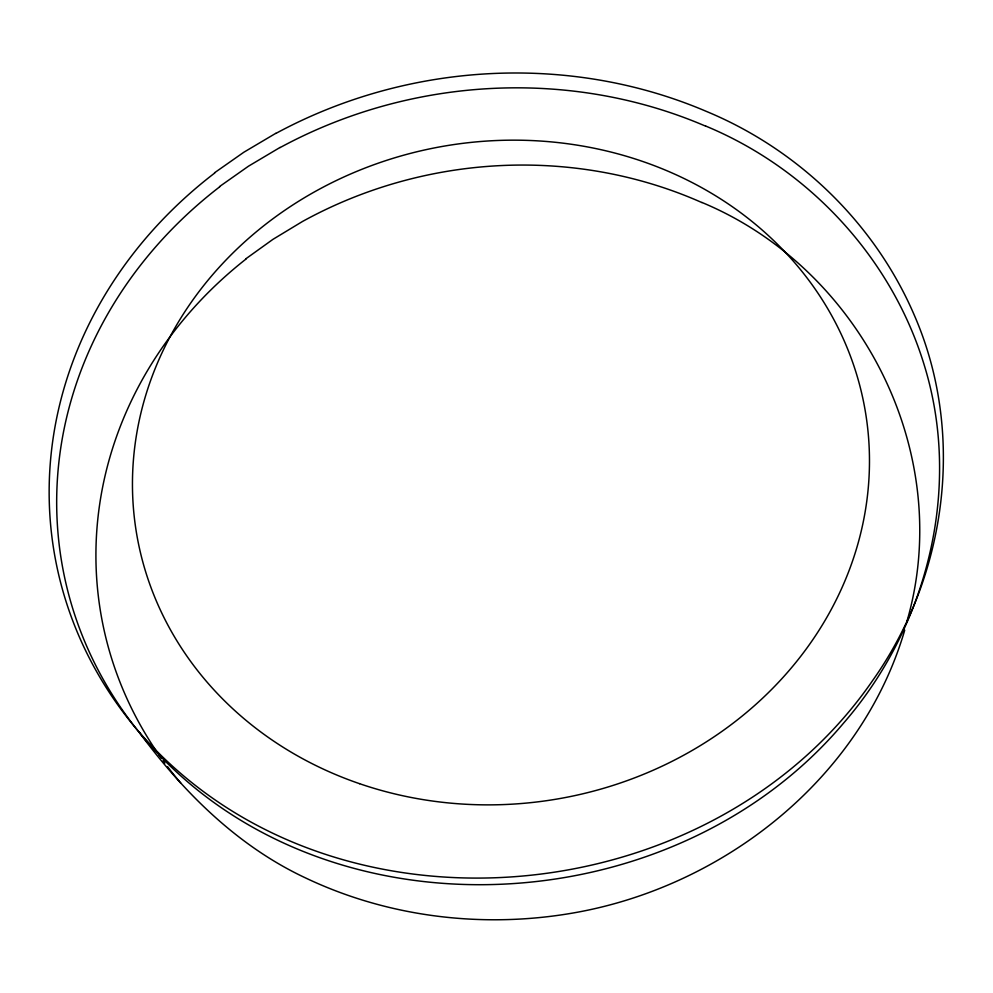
<?xml version="1.0" encoding="UTF-8"?>
<svg xmlns="http://www.w3.org/2000/svg" width="993" height="993" viewBox="0 0 993 993"><rect width="100%" height="100%" fill="white"/><g stroke="black" fill="none" stroke-linecap="round" stroke-linejoin="round"><path stroke-width="1.49" d="M906.919 621.469C955.514 454.024 861.626 268.88 701.964 202.473M904.722 630.183C861.328 778.425 724.083 886.364 574.426 912.766C484.001 928.74 388.809 917.507 305.695 877.998C237.265 846.011 182.935 791.694 138.635 731.543A450.189 403.419 -9.5 0 1 214.773 172.981M245.904 258.763L272.951 239.35L302.48 221.489A420.225 384.179 -9.4 0 1 701.902 202.572M219.552 186.56L248.486 166.191L280.051 147.436M214.55 172.77L243.856 152.227L275.818 133.298M705.787 126.086C809.444 169.058 892.31 258.701 924.632 366.405C962.043 489.139 927.114 626.906 843.74 722.929C672.72 925.997 322.626 944.827 145.437 739.872M138.635 731.543C328.993 951.058 710.74 915.782 872.735 680.404C946.739 575.89 965.879 433.829 914.454 315.538C875.106 223.686 798.732 149.732 706.582 111.489A456.743 409.972 -9.5 0 0 275.893 133.422M180.838 783.192A414.255 378.159 -9.5 0 1 167.581 766.708M164.888 763.096A414.255 378.159 -9.5 0 1 163.113 760.675M161.362 758.242A414.255 378.159 -9.5 0 1 158.781 754.581M156.162 750.758A414.255 378.159 -9.5 0 1 246.115 258.962M280.138 147.56A450.822 405.864 -9.5 0 1 705.713 126.198M145.437 739.859A444.355 399.397 -9.5 0 1 219.763 186.771M359.54 783.676A369.458 331.302 -9.3 0 0 866.392 418.165A369.458 331.302 -9.3 0 0 276.96 215.804A369.458 331.302 -9.3 0 0 359.54 783.676"/></g></svg>
